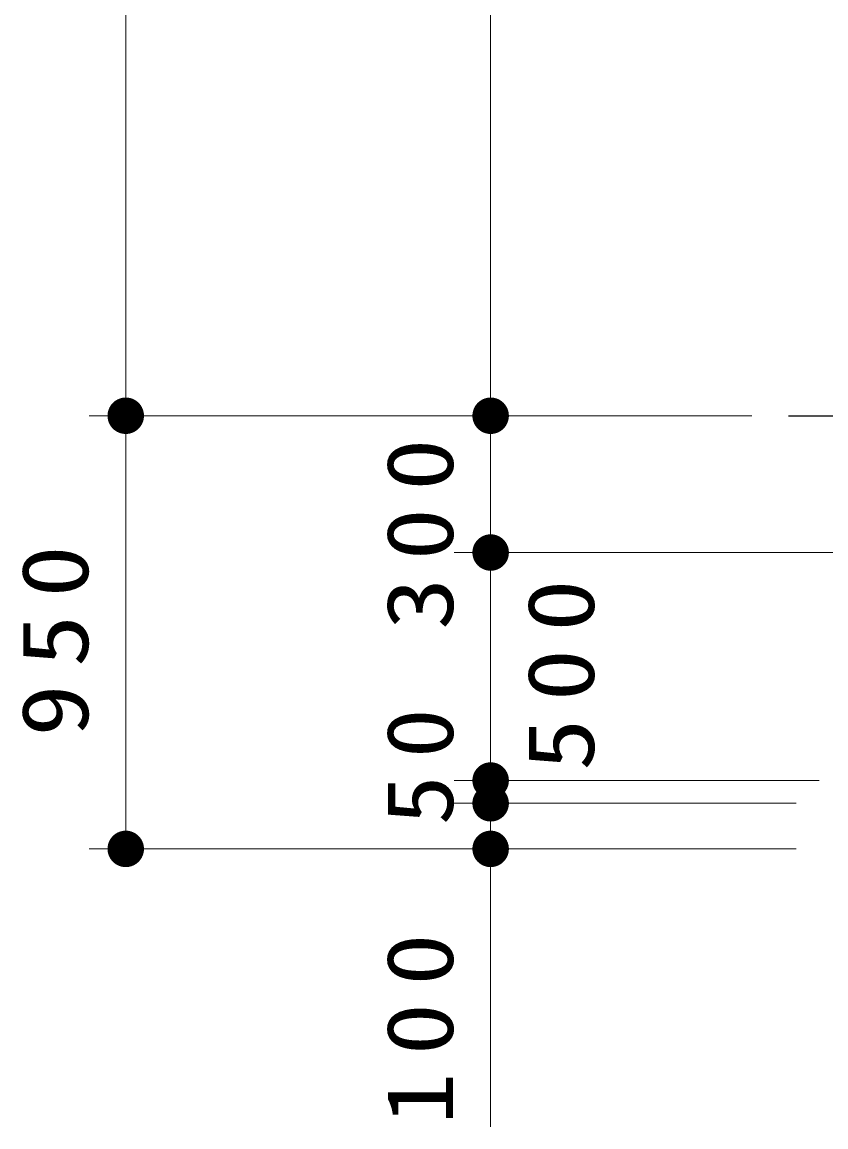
# Model space of a CAD drawing. Units: millimetres on the paper, scale 1:80. Extents: x -385 to 145, y 0 to 323.
# Drawn here: x -336.49 to -314.46, y 84.41 to 114.7 of the extents above; entities that cross this region are included whole.
import ezdxf

# ---------------------------------------------------------------- set-up
doc = ezdxf.new("R2010")
doc.units = ezdxf.units.MM
doc.layers.add('LY_1', color=7, linetype='Continuous', lineweight=25)
doc.styles.add('ＭＳ ゴシック', font='')
doc.styles.get('ＭＳ ゴシック').set_extended_font_data('MS Gothic')

# ---------------------------------------------------------------- blocks, each defined once
blk = doc.blocks.new('filled_dot')
at = {"color": 0, "linetype": 'Continuous', "lineweight": -2, "const_width": 1.25}
blk.add_lwpolyline([(-0.625, 0, 1), (0.625, 0, 1)], format="xyb", close=True, dxfattribs=at)

msp = doc.modelspace()

# ---------------------------------------------------------------- linework, layer by layer
at = {"layer": 'LY_1', "lineweight": 13}
for p, q in [((-333.645, 103.903), (-333.645, 140.68)), ((-323.645, 103.903), (-323.645, 139.279)), ((-316.485, 103.903), (-334.645, 103.903)), ((-333.645, 92.028), (-333.645, 103.903)), ((-316.485, 103.903), (-324.645, 103.903)), ((-323.645, 100.153), (-323.645, 103.903)), ((-314.02, 100.153), (-324.645, 100.153)), ((-323.645, 93.903), (-323.645, 100.153)), ((-323.645, 93.278), (-323.645, 96.46)), ((-314.645, 93.903), (-324.645, 93.903)), ((-315.27, 93.278), (-324.645, 93.278)), ((-323.645, 84.406), (-323.645, 93.278)), ((-324.645, 92.028), (-334.645, 92.028)), ((-315.27, 92.028), (-324.645, 92.028))]:
    msp.add_line(p, q, dxfattribs=at)
at = {"layer": 'LY_1'}
msp.add_line((-315.485, 103.903), (-308.645, 103.903), dxfattribs=at)

# ---------------------------------------------------------------- block references
at = {"layer": 'LY_1', "lineweight": 13, "xscale": 0.4, "yscale": 0.4}
for p, rotation in [((-333.645, 103.903), 270), ((-333.645, 103.903), 90), ((-323.645, 103.903), 270), ((-323.645, 103.903), 90), ((-323.645, 100.153), 90), ((-323.645, 100.153), 270), ((-323.645, 93.903), 90), ((-323.645, 93.903), 270), ((-323.645, 93.278), 270), ((-323.645, 93.278), 90), ((-333.645, 92.028), 90), ((-323.645, 92.028), 90)]:
    msp.add_blockref('filled_dot', p, dxfattribs=dict(at, rotation=rotation))

# ---------------------------------------------------------------- texts
at = {"layer": 'LY_1', "char_height": 1.833, "rotation": 90, "style": 'ＭＳ ゴシック'}
for s, insert, attachment_point in [('\\T1.33;\\W1.15;300', (-324.645, 100.891), 8), ('\\T1.33;\\W1.15;950', (-334.645, 97.965), 8), ('\\T1.33;\\W1.15;500', (-322.645, 97.028), 2), ('\\T1.34;\\W1.1;50', (-324.645, 94.512), 8), ('\\T1.33;\\W1.15;100', (-324.645, 87.323), 8)]:
    msp.add_mtext(s, dxfattribs=dict(at, insert=insert, attachment_point=attachment_point))

doc.saveas('drawing.dxf')
